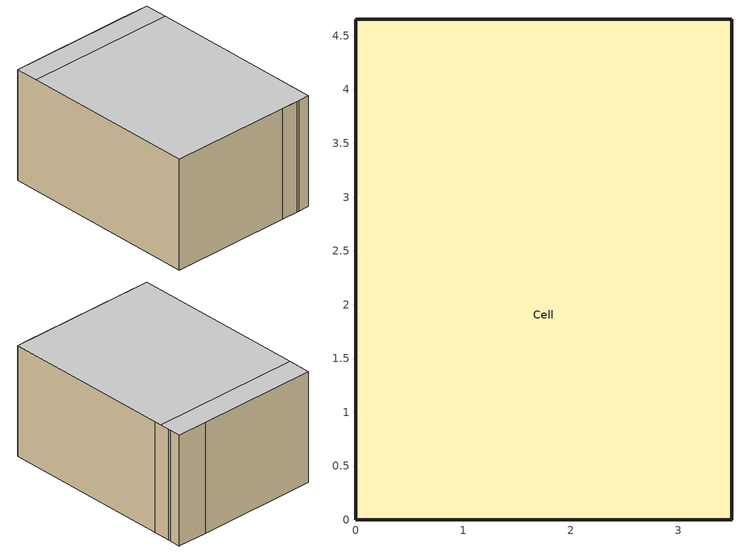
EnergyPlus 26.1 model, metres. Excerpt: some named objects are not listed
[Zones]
Cell
 floor othersidecoefficients (Path f1): 0,3.81 3.5,3.81 3.5,0 0,0 z0
 floor othersidecoefficients (Path f2): 0,4.24 3.5,4.24 3.5,3.81 0,3.81 z0
 floor othersidecoefficients (Path f3): 0,4.66 3.5,4.66 3.5,4.24 0,4.24 z0
 wall othersidecoefficients (Path n): 2.79,4.66 0,4.66 z0:2.56
 wall othersidecoefficients (Path d): 3.5,4.66 2.79,4.66 z0:2.56
 wall othersidecoefficients (Path e): 3.5,0 3.5,3.95 z0:2.56
 wall othersidecoefficients (Path ewin1): 3.5,3.95 3.5,4.34 z0:2.56
 wall othersidecoefficients (Path ewin2): 3.5,4.34 3.5,4.39 z0:2.56
 wall othersidecoefficients (Path ewin3): 3.5,4.39 3.5,4.66 z0:2.56
 wall othersidecoefficients (Path s): 0,0 2.8,0 z0:2.56
 wall othersidecoefficients (Path swin1): 2.8,0 3.18,0 z0:2.56
 wall othersidecoefficients (Path swin2): 3.18,0 3.24,0 z0:2.56
 wall othersidecoefficients (Path swin3): 3.24,0 3.5,0 z0:2.56
 wall othersidecoefficients (Path w): 0,4.66 0,0 z0:2.56
 ceiling othersidecoefficients (Path c1): 0,0 3.5,0 3.5,4.12 0,4.12 z2.56
 ceiling othersidecoefficients (Path c2): 0,4.12 3.5,4.12 3.5,4.66 0,4.66 z2.56
[Building]
ET100A3: North Axis=30; Terrain=Country; Loads Convergence Tolerance Value=0.04; Temperature Convergence Tolerance Value=0.4; Solar Distribution=FullInteriorAndExterior; Maximum Number of Warmup Days=25; Minimum Number of Warmup Days=6
[Site:Location]
ETNA Moret-sur-Loing EDF France: Latitude=48.3667; Longitude=2.8167; Time Zone=1; Elevation=104
[Material]
Name | Roughness | Thickness | Conductivity | Density | Specific Heat | Thermal Absorptance | Solar Absorptance | Visible Absorptance
c1 L1 Wallpaper; c2 L1 Wallpaper; n L1 Wallpaper; e L1 Wallpaper; s L1 Wallpaper; w L1 Wallpaper | Smooth | 0.001 | 0.14 | 700 | 1340 | 0.87 | 0.343 | 0.343
c1 L2 Plasterboard; c2 L2 Plasterboard; n L2 Plasterboard; n L4 Plasterboard | MediumRough | 0.013 | 0.35 | 850 | 800 | 0.9 | 0.6 | 0.6
c1 L3 Glass wool 1 | MediumRough | 0.2 | 0.0364 | 11 | 800 | 0.9 | 0.6 | 0.6
c1 L4 Air gap | MediumRough | 0.1 | 0.618 | 1.2 | 1000 | 0.9 | 0.6 | 0.6
c1 L5 Particle board; c2 L5 Particle board | MediumRough | 0.021 | 0.17 | 700 | 1200 | 0.9 | 0.3 | 0.3
c2 L3 Glass wool 2 | MediumRough | 0.15 | 0.0364 | 11 | 800 | 0.9 | 0.6 | 0.6
c2 L4 Planks | MediumRough | 0.15 | 0.15 | 500 | 1200 | 0.9 | 0.6 | 0.6
f1 L1 Ceramic Tile; f3 L1 Ceramic Tile | Smooth | 0.006 | 1.75 | 2177 | 920 | 0.846 | 0.249 | 0.249
f1 L2 Glue Cement; f3 L2 Glue Cement | MediumRough | 0.003 | 1.5 | 1900 | 840 | 0.9 | 0.6 | 0.6
f1 L3 Concrete; f2 L2 Concrete; f3 L3 Concrete | MediumRough | 0.008 | 1.75 | 2177 | 920 | 0.9 | 0.6 | 0.6
f1 L4 Concrete + Tubes + Polysty Ribs; f2 L3 Concrete + Tubes + Polysty Ribs; f3 L4 Concrete + Tubes + Polysty Ribs | MediumRough | 0.016 | 1.47 | 1813 | 954 | 0.9 | 0.6 | 0.6
f1 L5 Polystyrene 1; f2 L4 Polystyrene 1; f3 L5 Polystyrene 1 | MediumRough | 0.035 | 0.0719 | 16 | 1200 | 0.9 | 0.6 | 0.6
f1 L6 Plastic Lining; f2 L5 Plastic Lining; f3 L6 Plastic Lining | MediumRough | 0.002 | 0.124 | 265 | 1170 | 0.9 | 0.6 | 0.6
f1 L7 Concrete Slab; f2 L6 Concrete Slab; f3 L7 Concrete Slab | MediumRough | 0.065 | 1.75 | 2200 | 950 | 0.9 | 0.6 | 0.6
f1 L8 Insulated Block 1+2 (merged) | MediumRough | 0.12 | 0.0719 | 18 | 1200 | 0.9 | 0.6 | 0.6
f1 L9 Polystyrene 2; f2 L9 Polystyrene 2; f3 L9 Polystyrene 2 | MediumRough | 0.03 | 0.0719 | 18 | 1200 | 0.9 | 0.6 | 0.6
f1 L10 Plasterboard; f2 L10 Plasterboard; f3 L10 Plasterboard | MediumRough | 0.013 | 0.35 | 850 | 800 | 0.9 | 0.3 | 0.3
f2 L1 Ceramic Tile + Glue Cement (merged) | Smooth | 0.009 | 1.658 | 2085 | 893 | 0.846 | 0.249 | 0.249
f2 L7 Insulated Block 1 | MediumRough | 0.07 | 0.0719 | 18 | 1200 | 0.9 | 0.6 | 0.6
f2 L8 Concrete Beam 2 | MediumRough | 0.05 | 1.75 | 2200 | 950 | 0.9 | 0.6 | 0.6
f3 L8 Concrete Beam 1+2 (merged) | MediumRough | 0.12 | 1.75 | 2200 | 950 | 0.9 | 0.6 | 0.6
n L3 Air / Honeycomb Cardboard | MediumRough | 0.046 | 0.307 | 26.1 | 1340 | 0.9 | 0.6 | 0.6
n L5 Wallpaper | MediumRough | 0.001 | 0.14 | 700 | 1340 | 0.9 | 0.6 | 0.6
n L6 Styrodur | MediumRough | 0.06 | 0.0563 | 18 | 1200 | 0.9 | 0.3 | 0.3
d L1 Blended Wood/Air/Cardboard + Plywood + Plexiglass | Smooth | 0.036 | 0.1643 | 307 | 1317 | 0.872 | 0.439 | 0.439
d L2 Blended Air Gap | MediumRough | 0.038 | 0.254 | 1.2 | 1000 | 0.9 | 0.6 | 0.6
d L3 Styrodur | MediumRough | 0.06 | 0.0563 | 18 | 1200 | 0.872 | 0.439 | 0.439
e L2 Plasterboard; s L2 Plasterboard; w L2 Plasterboard; w L8 Plasterboard | MediumRough | 0.01 | 0.35 | 850 | 800 | 0.9 | 0.6 | 0.6
e L3 Polystyrene | MediumRough | 0.08 | 0.0407 | 15 | 1200 | 0.9 | 0.6 | 0.6
e L4 Air gap; s L4 Air gap; w L4 Air gap; w L6 Air gap | MediumRough | 0.01 | 0.07 | 1.2 | 1000 | 0.9 | 0.6 | 0.6
e L5 Hollow block; s L5 Hollow block; w L5 Hollow block | MediumRough | 0.2 | 1.052 | 1200 | 950 | 0.9 | 0.6 | 0.6
e L6 Facing; s L6 Facing | MediumRough | 0.02 | 1.15 | 1950 | 850 | 0.919 | 0.419 | 0.419
ewin1 L1 Blended Glass/Air Gap/Glass; swin1 L1 Blended Glass/Air Gap/Glass | Smooth | 0.02 | 0.124 | 1081 | 900 | 0.9 | 0.129 | 0.129
ewin2 L1 PVC; swin2 L1 PVC | Smooth | 0.062 | 0.16 | 1380 | 1000 | 0.87 | 0.343 | 0.343
ewin3 L1 Blended PVC + facing + plasterboard; swin3 L1 Blended PVC + facing + plasterboard | Smooth | 0.062 | 0.267 | 1442 | 975 | 0.87 | 0.343 | 0.343
s L3 Polystyrene | MediumRough | 0.08 | 0.0383 | 15 | 1200 | 0.9 | 0.6 | 0.6
w L3 Polystyrene; w L7 Polystyrene | MediumRough | 0.08 | 0.0597 | 15 | 1200 | 0.9 | 0.6 | 0.6
w L9 Wallpaper | MediumRough | 0.001 | 0.14 | 700 | 1340 | 0.87 | 0.343 | 0.343
[Construction]
Path c1: c1 L5 Particle board, c1 L4 Air gap, c1 L3 Glass wool 1, c1 L2 Plasterboard, c1 L1 Wallpaper
Path c2: c2 L5 Particle board, c2 L4 Planks, c2 L3 Glass wool 2, c2 L2 Plasterboard, c2 L1 Wallpaper
Path f1: f1 L10 Plasterboard, f1 L9 Polystyrene 2, f1 L8 Insulated Block 1+2 (merged), f1 L7 Concrete Slab, f1 L6 Plastic Lining, f1 L5 Polystyrene 1, f1 L4 Concrete + Tubes + Polysty Ribs, f1 L3 Concrete, f1 L2 Glue Cement, f1 L1 Ceramic Tile
Path f2: f2 L10 Plasterboard, f2 L9 Polystyrene 2, f2 L8 Concrete Beam 2, f2 L7 Insulated Block 1, f2 L6 Concrete Slab, f2 L5 Plastic Lining, f2 L4 Polystyrene 1, f2 L3 Concrete + Tubes + Polysty Ribs, f2 L2 Concrete, f2 L1 Ceramic Tile + Glue Cement (merged)
Path f3: f3 L10 Plasterboard, f3 L9 Polystyrene 2, f3 L8 Concrete Beam 1+2 (merged), f3 L7 Concrete Slab, f3 L6 Plastic Lining, f3 L5 Polystyrene 1, f3 L4 Concrete + Tubes + Polysty Ribs, f3 L3 Concrete, f3 L2 Glue Cement, f3 L1 Ceramic Tile
Path n: n L6 Styrodur, n L5 Wallpaper, n L4 Plasterboard, n L3 Air / Honeycomb Cardboard, n L2 Plasterboard, n L1 Wallpaper
Path d: d L3 Styrodur, d L2 Blended Air Gap, d L1 Blended Wood/Air/Cardboard + Plywood + Plexiglass
Path e: e L6 Facing, e L5 Hollow block, e L4 Air gap, e L3 Polystyrene, e L2 Plasterboard, e L1 Wallpaper
Path ewin1: ewin1 L1 Blended Glass/Air Gap/Glass
Path ewin2: ewin2 L1 PVC
Path ewin3: ewin3 L1 Blended PVC + facing + plasterboard
Path s: s L6 Facing, s L5 Hollow block, s L4 Air gap, s L3 Polystyrene, s L2 Plasterboard, s L1 Wallpaper
Path swin1: swin1 L1 Blended Glass/Air Gap/Glass
Path swin2: swin2 L1 PVC
Path swin3: swin3 L1 Blended PVC + facing + plasterboard
Path w: w L9 Wallpaper, w L8 Plasterboard, w L7 Polystyrene, w L6 Air gap, w L5 Hollow block, w L4 Air gap, w L3 Polystyrene, w L2 Plasterboard, w L1 Wallpaper
[SurfaceProperty:OtherSideCoefficients] Field 2=18; Field 3=0; Field 4=1; Field 5=0; Field 6=0; Field 7=0; Field 8=0
Name | Field 1 | Field 9
 | Guard Tattic | Meas Tattic
 | Guard Tcellar | Meas Tcellar
 | Guard Tnorth | Meas Tnorth
 | Guard Teast | Meas Teast
 | Guard Tsouth | Meas Tsouth
 | Guard Twest | Meas Twest
[Zone]
Cell: Type=1; Multiplier=1; Ceiling Height=2.565; Volume=41.7903; Floor Area=16.2925
[ElectricEquipment]
Fan heat (measured Qfan): Zone or ZoneList or Space or SpaceList=Cell; Schedule=Meas Qfan; Design Level Calculation Method=EquipmentLevel; Design Level=1; Fraction Latent=0; Fraction Radiant=0; Fraction Lost=0
[HVACTemplate:Thermostat]
Cell Tstat: Heating Setpoint Schedule=Meas Tcell; Cooling Setpoint Schedule=Cooling Off 100C
[HVACTemplate:Zone:IdealLoadsAirSystem]
Cell: Template Thermostat=Cell Tstat; Maximum Heating Supply Air Temperature=50; Minimum Cooling Supply Air Temperature=13; Maximum Heating Supply Air Humidity Ratio=0.0156; Minimum Cooling Supply Air Humidity Ratio=0.0077; Heating Limit=NoLimit; Cooling Limit=NoLimit; Dehumidification Control Type=None; Humidification Control Type=None; Outdoor Air Method=None
[EnergyManagementSystem:Sensor]
Field 1=HWD_safr_m3h; Field 2=Meas HWDsafr; Field 3=Schedule Value
[EnergyManagementSystem:Actuator]
Field 1=HWD_mdot; Field 2=Cell Ideal Loads Air System; Field 3=Ideal Loads Air System; Field 4=Air Mass Flow Rate
[EnergyManagementSystem:ProgramCallingManager]
HWD airflow; InsideHVACSystemIterationLoop; HWD_airflow
[EnergyManagementSystem:Program]
HWD_airflow; SET HWD_mdot = HWD_safr_m3h * 1.1455 / 3600
[Schedule:Compact]
Meas Tattic: Through: 9/7, For: AllDays, Until: 24:00, 9.97, Through: 9/8, For: AllDays, Until: 16:00, 9.97, Until: 17:00, 10.14, Until: 18:00, 10.05, Until: 19:00, 9.98, Until: 20:00, 9.93, Until: 21:00, 9.87, Until: 22:00, 9.8, Until: 23:00, 9.73, Until: 24:00, 9.71, Through: 9/9, For: AllDays, Until: 03:00, 9.71, Until: 11:00, 9.72, Until: 12:00, 9.71, Until: 13:00, 9.77, Until: 14:00, 10.04, Until: 16:00, 10.22, Until: 17:00, 10.13, Until: 18:00, 10.11, Until: 19:00, 9.99, Until: 20:00, 9.82, Until: 21:00, 9.93, Until: 22:00, 10.04, Until: 23:00, 9.85, Until: 24:00, 9.77, Through: 9/10, For: AllDays, Until: 01:00, 9.71, Until: 03:00, 9.7, Until: 04:00, 9.71, Until: 05:00, 9.7, Until: 08:00, 9.71, Until: 10:00, 9.72, Until: 11:00, 9.71, Until: 12:00, 10, Until: 13:00, 10.12, Until: 14:00, 10.13, Until: 15:00, 10.29, Until: 16:00, 10.15, Until: 17:00, 10.18, Until: 18:00, 10.21, Until: 19:00, 10.15, Until: 20:00, 9.97, Until: 21:00, 9.88, Until: 22:00, 9.99, Until: 23:00, 9.95, Until: 24:00, 9.88, Through: 9/11, For: AllDays, Until: 01:00, 9.83, Until: 02:00, 9.78, Until: 03:00, 9.74, Until: 04:00, 9.7, Until: 11:00, 9.71, Until: 12:00, 9.88, Until: 13:00, 10.14, Until: 15:00, 10.28, Until: 16:00, 10.14, Until: 17:00, 10.21, Until: 18:00, 10.24, Until: 19:00, 10.18, Until: 20:00, 9.95, Until: 21:00, 10.04, Until: 22:00, 10.14, Until: 23:00, 10.04, Until: 24:00, 9.89, Through: 9/12, For: AllDays, Until: 01:00, 9.73, Until: 02:00, 9.69, Until: 06:00, 9.7, Until: 07:00, 9.71, Until: 08:00, 9.7, Until: 10:00, 9.71, Until: 11:00, 9.72, Until: 12:00, 9.83, Until: 13:00, 9.95, Until: 14:00, 10.03, Until: 15:00, 10.21, Until: 16:00, 10.29, Until: 17:00, 10.23, Until: 18:00, 10.11, Until: 19:00, 9.92, Until: 20:00, 9.78, Until: 21:00, 9.83, Until: 22:00, 9.81, Until: 23:00, 9.79, Until: 24:00, 9.73, Through: 9/13, For: AllDays, Until: 01:00, 9.7, Until: 02:00, 9.69, Until: 05:00, 9.7, Until: 06:00, 9.71, Until: 07:00, 9.7, Until: 14:00, 9.71, Until: 15:00, 9.73, Until: 16:00, 10.57, Until: 17:00, 10.81, Until: 18:00, 10.91, Until: 19:00, 10.84, Until: 20:00, 10.73, Until: 21:00, 10.71, Until: 22:00, 10.66, Until: 23:00, 10.62, Until: 24:00, 10.59, Through: 9/14, For: AllDays, Until: 01:00, 10.56, Until: 02:00, 10.53, Until: 04:00, 10.52, Until: 05:00, 10.51, Until: 06:00, 10.49, Until: 07:00, 10.48, Until: 08:00, 10.46, Until: 09:00, 10.45, Until: 10:00, 10.71, Until: 11:00, 10.83, Until: 12:00, 10.92, Until: 13:00, 10.94, Until: 14:00, 11.01, Until: 15:00, 10.73, Until: 16:00, 10.64, Until: 18:00, 10.6, Until: 20:00, 10.61, Until: 21:00, 10.57, Until: 22:00, 10.5, Until: 23:00, 10.46, Until: 24:00, 10.51, Through: 9/15, For: AllDays, Until: 01:00, 10.73, Until: 03:00, 10.8, Until: 04:00, 10.78, Until: 05:00, 10.76, Until: 06:00, 10.72, Until: 07:00, 10.7, Until: 08:00, 10.65, Until: 09:00, 10.61, Until: 10:00, 10.64, Until: 11:00, 10.6, Until: 12:00, 10.67, Until: 13:00, 10.79, Until: 14:00, 10.9, Until: 15:00, 10.88, Until: 16:00, 11.01, Until: 17:00, 11.11, Until: 18:00, 11.12, Until: 19:00, 11.05, Until: 20:00, 10.95, Until: 21:00, 10.85, Until: 22:00, 10.81, Until: 23:00, 10.79, Until: 24:00, 10.71, Through: 9/16, For: AllDays, Until: 01:00, 10.63, Until: 02:00, 10.58, Until: 03:00, 10.51, Until: 04:00, 10.44, Until: 05:00, 10.72, Until: 06:00, 10.84, Until: 07:00, 10.83, Until: 08:00, 10.85, Until: 09:00, 10.87, Until: 10:00, 10.88, Until: 11:00, 10.9, Until: 12:00, 10.87, Until: 13:00, 10.88, Until: 14:00, 10.89, Until: 15:00, 10.94, Until: 16:00, 10.95, Until: 17:00, 10.99, Until: 18:00, 11, Until: 19:00, 10.99, Until: 20:00, 10.91, Until: 21:00, 10.57, Until: 22:00, 10.48, Until: 23:00, 10.79, Until: 24:00, 10.88, Through: 9/17, For: AllDays, Until: 01:00, 10.9, Until: 02:00, 10.85, Until: 03:00, 10.82, Until: 04:00, 10.8, Until: 05:00, 10.77, Until: 06:00, 10.75, Until: 07:00, 10.71, Until: 08:00, 10.69, Until: 09:00, 10.67, Until: 10:00, 10.66, Until: 11:00, 10.65, Until: 12:00, 10.67, Until: 13:00, 10.68, Until: 14:00, 10.72, Until: 15:00, 10.81, Until: 16:00, 10.88, Until: 17:00, 10.8, Until: 18:00, 10.65, Until: 19:00, 10.6, Until: 20:00, 10.56, Until: 21:00, 10.54, Until: 22:00, 10.51, Until: 23:00, 10.46, Until: 24:00, 10.42, Through: 9/18, For: AllDays, Until: 04:00, 10.4, Until: 12:00, 10.41, Until: 13:00, 10.4, Until: 24:00, 10.44, Through: 12/31, For: AllDays, Until: 24:00, 10.44
Meas Tcellar: Through: 9/7, For: AllDays, Until: 24:00, 10.51, Through: 9/8, For: AllDays, Until: 16:00, 10.51, Until: 17:00, 10.5, Until: 18:00, 10.46, Until: 19:00, 10.45, Until: 20:00, 10.47, Until: 21:00, 10.49, Until: 22:00, 10.52, Until: 23:00, 10.54, Until: 24:00, 10.55, Through: 9/9, For: AllDays, Until: 01:00, 10.54, Until: 04:00, 10.53, Until: 05:00, 10.55, Until: 06:00, 10.56, Until: 07:00, 10.57, Until: 08:00, 10.56, Until: 09:00, 10.54, Until: 10:00, 10.49, Until: 11:00, 10.46, Until: 12:00, 10.54, Until: 13:00, 10.58, Until: 14:00, 10.6, Until: 15:00, 10.63, Until: 16:00, 10.7, Until: 18:00, 10.73, Until: 19:00, 10.65, Until: 20:00, 10.54, Until: 21:00, 10.49, Until: 22:00, 10.46, Until: 23:00, 10.48, Until: 24:00, 10.5, Through: 9/10, For: AllDays, Until: 01:00, 10.51, Until: 02:00, 10.53, Until: 03:00, 10.54, Until: 04:00, 10.56, Until: 06:00, 10.58, Until: 07:00, 10.59, Until: 08:00, 10.58, Until: 09:00, 10.52, Until: 10:00, 10.43, Until: 11:00, 10.5, Until: 12:00, 10.53, Until: 13:00, 10.61, Until: 14:00, 10.72, Until: 15:00, 10.82, Until: 16:00, 10.92, Until: 17:00, 11, Until: 18:00, 11.02, Until: 19:00, 10.98, Until: 20:00, 10.88, Until: 21:00, 10.75, Until: 22:00, 10.6, Until: 23:00, 10.53, Until: 24:00, 10.48, Through: 9/11, For: AllDays, Until: 07:00, 10.48, Until: 08:00, 10.46, Until: 09:00, 10.4, Until: 10:00, 10.39, Until: 11:00, 10.48, Until: 12:00, 10.56, Until: 13:00, 10.69, Until: 14:00, 10.86, Until: 15:00, 11.02, Until: 16:00, 11.17, Until: 17:00, 11.29, Until: 19:00, 11.34, Until: 20:00, 11.23, Until: 21:00, 11.07, Until: 22:00, 10.92, Until: 23:00, 10.8, Until: 24:00, 10.68, Through: 9/12, For: AllDays, Until: 01:00, 10.56, Until: 02:00, 10.51, Until: 03:00, 10.5, Until: 04:00, 10.46, Until: 05:00, 10.42, Until: 06:00, 10.4, Until: 07:00, 10.41, Until: 08:00, 10.4, Until: 09:00, 10.36, Until: 10:00, 10.44, Until: 11:00, 10.51, Until: 12:00, 10.57, Until: 13:00, 10.6, Until: 14:00, 10.64, Until: 15:00, 10.73, Until: 16:00, 10.8, Until: 17:00, 10.82, Until: 18:00, 10.75, Until: 19:00, 10.66, Until: 20:00, 10.54, Until: 21:00, 10.43, Until: 22:00, 10.41, Until: 23:00, 10.44, Until: 24:00, 10.46, Through: 9/13, For: AllDays, Until: 01:00, 10.48, Until: 02:00, 10.49, Until: 03:00, 10.51, Until: 04:00, 10.52, Until: 05:00, 10.53, Until: 08:00, 10.54, Until: 09:00, 10.51, Until: 10:00, 10.47, Until: 11:00, 10.41, Until: 12:00, 10.36, Until: 13:00, 10.33, Until: 14:00, 10.34, Until: 15:00, 10.37, Until: 16:00, 10.39, Until: 17:00, 10.38, Until: 18:00, 10.33, Until: 19:00, 10.34, Until: 20:00, 10.37, Until: 24:00, 10.38, Through: 9/14, For: AllDays, Until: 01:00, 10.38, Until: 03:00, 10.39, Until: 04:00, 10.41, Until: 05:00, 10.42, Until: 06:00, 10.43, Until: 08:00, 10.44, Until: 09:00, 10.42, Until: 10:00, 10.4, Until: 11:00, 10.34, Until: 12:00, 10.29, Until: 13:00, 10.27, Until: 14:00, 10.26, Until: 15:00, 10.29, Until: 16:00, 10.28, Until: 17:00, 10.26, Until: 18:00, 10.24, Until: 19:00, 10.25, Until: 20:00, 10.29, Until: 21:00, 10.32, Until: 22:00, 10.35, Until: 23:00, 10.4, Until: 24:00, 10.43, Through: 9/15, For: AllDays, Until: 01:00, 10.46, Until: 02:00, 10.49, Until: 03:00, 10.52, Until: 04:00, 10.53, Until: 05:00, 10.55, Until: 07:00, 10.56, Until: 09:00, 10.55, Until: 10:00, 10.57, Until: 11:00, 10.43, Until: 12:00, 10.34, Until: 13:00, 10.31, Until: 14:00, 10.29, Until: 15:00, 10.34, Until: 16:00, 10.44, Until: 17:00, 10.5, Until: 18:00, 10.51, Until: 19:00, 10.45, Until: 20:00, 10.36, Until: 21:00, 10.29, Until: 22:00, 10.31, Until: 23:00, 10.39, Until: 24:00, 10.41, Through: 9/16, For: AllDays, Until: 01:00, 10.45, Until: 02:00, 10.5, Until: 03:00, 10.53, Until: 04:00, 10.56, Until: 05:00, 10.61, Until: 06:00, 10.64, Until: 07:00, 10.61, Until: 08:00, 10.62, Until: 09:00, 10.61, Until: 10:00, 10.57, Until: 11:00, 10.53, Until: 12:00, 10.51, Until: 13:00, 10.49, Until: 14:00, 10.47, Until: 15:00, 10.46, Until: 16:00, 10.43, Until: 19:00, 10.44, Until: 20:00, 10.48, Until: 21:00, 10.52, Until: 22:00, 10.53, Until: 23:00, 10.54, Until: 24:00, 10.58, Through: 9/17, For: AllDays, Until: 01:00, 10.61, Until: 03:00, 10.58, Until: 04:00, 10.62, Until: 05:00, 10.63, Until: 06:00, 10.64, Until: 08:00, 10.66, Until: 09:00, 10.67, Until: 10:00, 10.66, Until: 11:00, 10.62, Until: 12:00, 10.58, Until: 13:00, 10.52, Until: 14:00, 10.45, Until: 15:00, 10.42, Until: 16:00, 10.39, Until: 17:00, 10.38, Until: 18:00, 10.37, Until: 19:00, 10.38, Until: 20:00, 10.39, Until: 21:00, 10.42, Until: 22:00, 10.46, Until: 23:00, 10.5, Until: 24:00, 10.53, Through: 9/18, For: AllDays, Until: 02:00, 10.54, Until: 04:00, 10.56, Until: 06:00, 10.57, Until: 07:00, 10.58, Until: 09:00, 10.59, Until: 10:00, 10.54, Until: 11:00, 10.44, Until: 12:00, 10.36, Until: 13:00, 10.3, Until: 24:00, 10.25, Through: 12/31, For: AllDays, Until: 24:00, 10.25
Meas Tnorth: Through: 9/7, For: AllDays, Until: 24:00, 9.76, Through: 9/8, For: AllDays, Until: 16:00, 9.76, Until: 17:00, 9.88, Until: 18:00, 9.99, Until: 19:00, 9.98, Until: 20:00, 10.05, Until: 21:00, 10.07, Until: 22:00, 10.09, Until: 24:00, 10.02, Through: 9/9, For: AllDays, Until: 03:00, 10, Until: 06:00, 10.01, Until: 07:00, 9.99, Until: 08:00, 9.97, Until: 09:00, 9.93, Until: 10:00, 9.86, Until: 11:00, 9.79, Until: 12:00, 9.83, Until: 13:00, 9.96, Until: 15:00, 10.04, Until: 16:00, 10.07, Until: 17:00, 10.06, Until: 18:00, 10.05, Until: 19:00, 9.94, Until: 21:00, 9.86, Until: 22:00, 9.89, Until: 23:00, 9.92, Until: 24:00, 9.97, Through: 9/10, For: AllDays, Until: 01:00, 10, Until: 02:00, 10.03, Until: 03:00, 10.06, Until: 04:00, 10.08, Until: 06:00, 10.1, Until: 07:00, 10.12, Until: 08:00, 10.1, Until: 09:00, 10, Until: 10:00, 9.85, Until: 11:00, 9.81, Until: 12:00, 9.84, Until: 13:00, 9.91, Until: 14:00, 10.04, Until: 15:00, 10.15, Until: 16:00, 10.16, Until: 17:00, 10.18, Until: 18:00, 10.09, Until: 19:00, 9.98, Until: 20:00, 9.83, Until: 21:00, 9.77, Until: 22:00, 9.74, Until: 24:00, 9.77, Through: 9/11, For: AllDays, Until: 01:00, 9.82, Until: 02:00, 9.87, Until: 03:00, 9.91, Until: 04:00, 9.94, Until: 05:00, 9.98, Until: 06:00, 10.02, Until: 08:00, 10.04, Until: 09:00, 10.03, Until: 10:00, 9.93, Until: 11:00, 9.95, Until: 12:00, 10.02, Until: 13:00, 10.15, Until: 14:00, 10.01, Until: 15:00, 10.07, Until: 16:00, 10.17, Until: 17:00, 10.19, Until: 18:00, 10.15, Until: 19:00, 10.08, Until: 20:00, 9.9, Until: 21:00, 9.77, Until: 22:00, 9.74, Until: 23:00, 9.73, Until: 24:00, 9.74, Through: 9/12, For: AllDays, Until: 01:00, 9.73, Until: 03:00, 9.74, Until: 05:00, 9.75, Until: 07:00, 9.77, Until: 08:00, 9.79, Until: 09:00, 9.76, Until: 10:00, 9.78, Until: 11:00, 9.85, Until: 12:00, 9.92, Until: 13:00, 9.95, Until: 14:00, 10.02, Until: 15:00, 10.1, Until: 16:00, 10.13, Until: 17:00, 10.08, Until: 18:00, 9.94, Until: 19:00, 9.79, Until: 21:00, 9.74, Until: 22:00, 9.79, Until: 23:00, 9.89, Until: 24:00, 9.97, Through: 9/13, For: AllDays, Until: 01:00, 10.04, Until: 02:00, 10.09, Until: 03:00, 10.11, Until: 04:00, 10.09, Until: 07:00, 10.1, Until: 08:00, 10.09, Until: 09:00, 10.07, Until: 10:00, 10.03, Until: 11:00, 9.96, Until: 12:00, 9.87, Until: 13:00, 9.81, Until: 14:00, 9.84, Until: 15:00, 9.89, Until: 16:00, 9.9, Until: 17:00, 9.93, Until: 18:00, 9.99, Until: 19:00, 10.12, Until: 20:00, 10.16, Until: 21:00, 10.13, Until: 22:00, 10.11, Until: 24:00, 10.12, Through: 9/14, For: AllDays, Until: 01:00, 10.13, Until: 02:00, 10.14, Until: 04:00, 10.17, Until: 05:00, 10.02, Until: 06:00, 9.97, Until: 07:00, 9.98, Until: 08:00, 9.96, Until: 09:00, 9.92, Until: 10:00, 10.04, Until: 11:00, 10.37, Until: 12:00, 10.31, Until: 13:00, 10.33, Until: 14:00, 10.32, Until: 16:00, 10.34, Until: 17:00, 10.32, Until: 18:00, 10.29, Until: 19:00, 10.36, Until: 20:00, 10.42, Until: 21:00, 10.44, Until: 22:00, 10.47, Until: 23:00, 10.45, Until: 24:00, 10.48, Through: 9/15, For: AllDays, Until: 01:00, 10.5, Until: 02:00, 10.41, Until: 03:00, 10.39, Until: 04:00, 10.36, Until: 05:00, 10.4, Until: 06:00, 10.43, Until: 07:00, 10.46, Until: 08:00, 10.44, Until: 09:00, 10.32, Until: 10:00, 10.18, Until: 11:00, 10.02, Until: 12:00, 10, Until: 13:00, 10.18, Until: 15:00, 10.4, Until: 16:00, 10.39, Until: 17:00, 10.42, Until: 18:00, 10.4, Until: 19:00, 10.43, Until: 21:00, 10.41, Until: 22:00, 10.37, Until: 23:00, 10.41, Until: 24:00, 10.4, Through: 9/16, For: AllDays, Until: 01:00, 10.43, Until: 02:00, 10.46, Until: 03:00, 10.37, Until: 04:00, 10.3, Until: 05:00, 10.31, Until: 06:00, 10.32, Until: 07:00, 10.31, Until: 08:00, 10.35, Until: 09:00, 10.4, Until: 10:00, 10.39, Until: 11:00, 10.36, Until: 12:00, 10.37, Until: 13:00, 10.42, Until: 14:00, 10.39, Until: 15:00, 10.38, Until: 16:00, 10.36, Until: 17:00, 10.38, Until: 19:00, 10.4, Until: 20:00, 10.45, Until: 21:00, 10.42, Until: 22:00, 10.38, Until: 23:00, 10.34, Until: 24:00, 10.37, Through: 9/17, For: AllDays, Until: 01:00, 10.41, Until: 02:00, 10.37, Until: 03:00, 10.33, Until: 04:00, 10.35, Until: 08:00, 10.37, Until: 10:00, 10.38, Until: 11:00, 10.35, Until: 12:00, 10.32, Until: 13:00, 10.26, Until: 14:00, 10.19, Until: 15:00, 10.14, Until: 16:00, 10.16, Until: 17:00, 10.17, Until: 18:00, 10.2, Until: 19:00, 10.23, Until: 20:00, 10.25, Until: 21:00, 10.27, Until: 22:00, 10.33, Until: 23:00, 10.35, Until: 24:00, 10.41, Through: 9/18, For: AllDays, Until: 01:00, 10.45, Until: 02:00, 10.44, Until: 03:00, 10.45, Until: 05:00, 10.46, Until: 06:00, 10.48, Until: 08:00, 10.51, Until: 09:00, 10.49, Until: 10:00, 10.44, Until: 11:00, 10.36, Until: 12:00, 10.18, Until: 13:00, 10.12, Until: 24:00, 10.16, Through: 12/31, For: AllDays, Until: 24:00, 10.16
Meas Teast: Through: 9/7, For: AllDays, Until: 24:00, 10.51, Through: 9/8, For: AllDays, Until: 16:00, 10.51, Until: 17:00, 10.56, Until: 18:00, 10.44, Until: 19:00, 10.23, Until: 20:00, 10.17, Until: 21:00, 10.12, Until: 23:00, 10.09, Until: 24:00, 10.08, Through: 9/9, For: AllDays, Until: 01:00, 10.13, Until: 02:00, 10.19, Until: 03:00, 10.23, Until: 04:00, 10.24, Until: 05:00, 10.23, Until: 06:00, 10.17, Until: 08:00, 10.15, Until: 09:00, 10.23, Until: 10:00, 10.32, Until: 11:00, 10.52, Until: 12:00, 10.83, Until: 13:00, 11.1, Until: 14:00, 11.21, Until: 15:00, 11.15, Until: 16:00, 11.08, Until: 17:00, 10.89, Until: 18:00, 10.66, Until: 19:00, 10.4, Until: 20:00, 10.2, Until: 22:00, 10.12, Until: 24:00, 10.11, Through: 9/10, For: AllDays, Until: 02:00, 10.15, Until: 03:00, 10.11, Until: 04:00, 10.09, Until: 05:00, 10.08, Until: 06:00, 10.15, Until: 07:00, 10.18, Until: 08:00, 10.21, Until: 09:00, 10.31, Until: 10:00, 10.54, Until: 11:00, 10.84, Until: 12:00, 11.18, Until: 13:00, 11.45, Until: 14:00, 11.69, Until: 15:00, 11.78, Until: 16:00, 11.75, Until: 17:00, 11.61, Until: 18:00, 11.42, Until: 19:00, 11.2, Until: 20:00, 10.9, Until: 21:00, 10.53, Until: 22:00, 10.27, Until: 23:00, 10.19, Until: 24:00, 10.14, Through: 9/11, For: AllDays, Until: 01:00, 10.14, Until: 03:00, 10.11, Until: 04:00, 10.14, Until: 05:00, 10.2, Until: 06:00, 10.21, Until: 07:00, 10.22, Until: 08:00, 10.24, Until: 09:00, 10.38, Until: 10:00, 10.67, Until: 11:00, 11.04, Until: 12:00, 11.54, Until: 13:00, 11.91, Until: 14:00, 12.18, Until: 15:00, 12.28, Until: 16:00, 12.34, Until: 17:00, 12.33, Until: 18:00, 12.25, Until: 19:00, 12.07, Until: 20:00, 11.75, Until: 21:00, 11.31, Until: 22:00, 10.98, Until: 23:00, 10.7, Until: 24:00, 10.45, Through: 9/12, For: AllDays, Until: 01:00, 10.27, Until: 03:00, 10.22, Until: 04:00, 10.15, Until: 05:00, 10.12, Until: 06:00, 10.11, Until: 07:00, 10.1, Until: 08:00, 10.17, Until: 09:00, 10.35, Until: 10:00, 10.75, Until: 11:00, 11.01, Until: 12:00, 11.1, Until: 13:00, 11.07, Until: 14:00, 11.1, Until: 15:00, 11.36, Until: 16:00, 11.44, Until: 17:00, 11.35, Until: 18:00, 11.1, Until: 19:00, 10.77, Until: 20:00, 10.4, Until: 21:00, 10.22, Until: 22:00, 10.15, Until: 24:00, 10.29, Through: 9/13, For: AllDays, Until: 01:00, 10.22, Until: 02:00, 10.14, Until: 03:00, 10.1, Until: 04:00, 10.13, Until: 06:00, 10.18, Until: 07:00, 10.23, Until: 08:00, 10.28, Until: 09:00, 10.32, Until: 10:00, 10.4, Until: 11:00, 10.59, Until: 12:00, 10.61, Until: 13:00, 10.53, Until: 14:00, 10.69, Until: 15:00, 10.73, Until: 16:00, 10.71, Until: 17:00, 10.57, Until: 18:00, 10.41, Until: 19:00, 10.33, Until: 20:00, 10.23, Until: 21:00, 10.18, Until: 24:00, 10.19, Through: 9/14, For: AllDays, Until: 01:00, 10.18, Until: 02:00, 10.17, Until: 04:00, 10.16, Until: 05:00, 10.17, Until: 06:00, 10.16, Until: 07:00, 10.15, Until: 08:00, 10.16, Until: 09:00, 10.21, Until: 10:00, 10.43, Until: 11:00, 10.68, Until: 12:00, 10.82, Until: 13:00, 10.88, Until: 14:00, 10.87, Until: 15:00, 10.71, Until: 16:00, 10.62, Until: 17:00, 10.47, Until: 18:00, 10.31, Until: 19:00, 10.2, Until: 20:00, 10.13, Until: 21:00, 10.11, Until: 22:00, 10.17, Until: 23:00, 10.24, Until: 24:00, 10.23, Through: 9/15, For: AllDays, Until: 01:00, 10.2, Until: 02:00, 10.18, Until: 03:00, 10.13, Until: 06:00, 10.09, Until: 07:00, 10.1, Until: 08:00, 10.13, Until: 09:00, 10.4, Until: 10:00, 10.8, Until: 11:00, 10.98, Until: 12:00, 11.12, Until: 13:00, 11.22, Until: 14:00, 10.99, Until: 15:00, 11, Until: 16:00, 10.95, Until: 17:00, 10.82, Until: 18:00, 10.65, Until: 19:00, 10.54, Until: 20:00, 10.43, Until: 21:00, 10.45, Until: 22:00, 10.53, Until: 23:00, 10.44, Until: 24:00, 10.35, Through: 9/16, For: AllDays, Until: 01:00, 10.38, Until: 02:00, 10.36, Until: 03:00, 10.35, Until: 04:00, 10.37, Until: 05:00, 10.4, Until: 06:00, 10.42, Until: 07:00, 10.41, Until: 08:00, 10.46, Until: 09:00, 10.51, Until: 10:00, 10.58, Until: 11:00, 10.68, Until: 12:00, 10.67, Until: 13:00, 10.58, Until: 14:00, 10.54, Until: 15:00, 10.53, Until: 16:00, 10.48, Until: 17:00, 10.46, Until: 18:00, 10.44, Until: 19:00, 10.42, Until: 20:00, 10.38, Until: 21:00, 10.35, Until: 22:00, 10.32, Until: 24:00, 10.3, Through: 9/17, For: AllDays, Until: 02:00, 10.3, Until: 03:00, 10.31, Until: 04:00, 10.37, Until: 05:00, 10.42, Until: 06:00, 10.4, Until: 07:00, 10.41, Until: 08:00, 10.43, Until: 09:00, 10.47, Until: 10:00, 10.48, Until: 11:00, 10.53, Until: 12:00, 10.59, Until: 13:00, 10.63, Until: 14:00, 10.66, Until: 15:00, 10.71, Until: 16:00, 10.72, Until: 17:00, 10.66, Until: 18:00, 10.54, Until: 19:00, 10.47, Until: 20:00, 10.43, Until: 21:00, 10.4, Until: 22:00, 10.36, Until: 23:00, 10.35, Until: 24:00, 10.33, Through: 9/18, For: AllDays, Until: 01:00, 10.33, Until: 02:00, 10.31, Until: 03:00, 10.3, Until: 06:00, 10.29, Until: 07:00, 10.31, Until: 08:00, 10.33, Until: 09:00, 10.53, Until: 10:00, 10.88, Until: 11:00, 11.04, Until: 12:00, 11.05, Until: 13:00, 10.92, Until: 24:00, 10.74, Through: 12/31, For: AllDays, Until: 24:00, 10.74
Meas Tsouth: Through: 9/7, For: AllDays, Until: 24:00, 10.62, Through: 9/8, For: AllDays, Until: 16:00, 10.62, Until: 17:00, 10.55, Until: 18:00, 10.48, Until: 19:00, 10.52, Until: 20:00, 10.57, Until: 21:00, 10.62, Until: 22:00, 10.69, Until: 23:00, 10.7, Until: 24:00, 10.68, Through: 9/9, For: AllDays, Until: 03:00, 10.7, Until: 04:00, 10.71, Until: 05:00, 10.69, Until: 06:00, 10.72, Until: 07:00, 10.69, Until: 08:00, 10.7, Until: 09:00, 10.66, Until: 11:00, 10.67, Until: 12:00, 10.65, Until: 13:00, 10.61, Until: 14:00, 10.53, Until: 15:00, 10.47, Until: 16:00, 10.43, Until: 17:00, 10.38, Until: 18:00, 10.4, Until: 19:00, 10.47, Until: 20:00, 10.54, Until: 21:00, 10.61, Until: 23:00, 10.65, Until: 24:00, 10.69, Through: 9/10, For: AllDays, Until: 01:00, 10.67, Until: 02:00, 10.69, Until: 03:00, 10.72, Until: 04:00, 10.71, Until: 05:00, 10.74, Until: 06:00, 10.71, Until: 07:00, 10.7, Until: 08:00, 10.69, Until: 09:00, 10.68, Until: 10:00, 10.7, Until: 11:00, 10.72, Until: 12:00, 10.67, Until: 13:00, 10.62, Until: 14:00, 10.53, Until: 15:00, 10.44, Until: 16:00, 10.38, Until: 18:00, 10.32, Until: 19:00, 10.41, Until: 20:00, 10.48, Until: 21:00, 10.59, Until: 22:00, 10.6, Until: 23:00, 10.61, Until: 24:00, 10.66, Through: 9/11, For: AllDays, Until: 01:00, 10.66, Until: 02:00, 10.68, Until: 03:00, 10.71, Until: 04:00, 10.72, Until: 05:00, 10.71, Until: 06:00, 10.7, Until: 07:00, 10.71, Until: 08:00, 10.68, Until: 09:00, 10.65, Until: 10:00, 10.67, Until: 11:00, 10.7, Until: 12:00, 10.66, Until: 13:00, 10.6, Until: 14:00, 10.52, Until: 16:00, 10.41, Until: 17:00, 10.39, Until: 18:00, 10.42, Until: 19:00, 10.46, Until: 20:00, 10.53, Until: 21:00, 10.59, Until: 22:00, 10.62, Until: 23:00, 10.64, Until: 24:00, 10.63, Through: 9/12, For: AllDays, Until: 01:00, 10.68, Until: 02:00, 10.67, Until: 04:00, 10.69, Until: 07:00, 10.7, Until: 08:00, 10.69, Until: 09:00, 10.68, Until: 10:00, 10.67, Until: 11:00, 10.71, Until: 12:00, 10.66, Until: 13:00, 10.63, Until: 14:00, 10.59, Until: 15:00, 10.55, Until: 16:00, 10.52, Until: 17:00, 10.48, Until: 18:00, 10.51, Until: 19:00, 10.6, Until: 20:00, 10.63, Until: 21:00, 10.66, Until: 22:00, 10.68, Until: 23:00, 10.67, Until: 24:00, 10.69, Through: 9/13, For: AllDays, Until: 01:00, 10.71, Until: 02:00, 10.73, Until: 03:00, 10.75, Until: 04:00, 10.76, Until: 05:00, 10.75, Until: 06:00, 10.73, Until: 07:00, 10.72, Until: 09:00, 10.69, Until: 10:00, 10.71, Until: 12:00, 10.69, Until: 13:00, 10.66, Until: 14:00, 10.62, Until: 15:00, 10.58, Until: 16:00, 9.78, Until: 17:00, 9.58, Until: 18:00, 9.61, Until: 19:00, 9.62, Until: 20:00, 9.64, Until: 21:00, 9.66, Until: 22:00, 9.67, Until: 23:00, 9.68, Until: 24:00, 9.69, Through: 9/14, For: AllDays, Until: 01:00, 9.71, Until: 02:00, 9.68, Until: 03:00, 9.69, Until: 04:00, 9.7, Until: 05:00, 9.72, Until: 06:00, 9.71, Until: 08:00, 9.72, Until: 10:00, 9.71, Until: 11:00, 9.69, Until: 12:00, 10.19, Until: 13:00, 10.12, Until: 14:00, 10.06, Until: 15:00, 10.08, Until: 16:00, 10.07, Until: 17:00, 10.18, Until: 18:00, 10.26, Until: 19:00, 10.22, Until: 20:00, 10.29, Until: 21:00, 10.32, Until: 22:00, 10.4, Until: 23:00, 10.45, Until: 24:00, 10.46, Through: 9/15, For: AllDays, Until: 01:00, 10.48, Until: 02:00, 10.47, Until: 03:00, 10.44, Until: 04:00, 10.46, Until: 05:00, 10.44, Until: 06:00, 10.42, Until: 07:00, 10.45, Until: 08:00, 10.48, Until: 09:00, 10.46, Until: 10:00, 10.47, Until: 11:00, 10.43, Until: 12:00, 10.37, Until: 13:00, 10.3, Until: 14:00, 10.23, Until: 15:00, 10.22, Until: 16:00, 10.18, Until: 17:00, 10.17, Until: 18:00, 10.15, Until: 19:00, 10.19, Until: 20:00, 10.25, Until: 21:00, 10.28, Until: 22:00, 10.31, Until: 23:00, 10.36, Until: 24:00, 10.38, Through: 9/16, For: AllDays, Until: 01:00, 10.43, Until: 02:00, 10.45, Until: 03:00, 10.42, Until: 04:00, 10.44, Until: 05:00, 10.41, Until: 06:00, 10.42, Until: 07:00, 10.44, Until: 09:00, 10.43, Until: 10:00, 10.46, Until: 11:00, 10.41, Until: 12:00, 10.4, Until: 13:00, 10.38, Until: 14:00, 10.36, Until: 15:00, 10.34, Until: 16:00, 10.35, Until: 17:00, 10.34, Until: 18:00, 10.35, Until: 19:00, 10.34, Until: 20:00, 10.36, Until: 21:00, 10.42, Until: 22:00, 10.44, Until: 23:00, 10.45, Until: 24:00, 10.44, Through: 9/17, For: AllDays, Until: 01:00, 10.44, Until: 03:00, 10.43, Until: 04:00, 10.42, Until: 05:00, 10.44, Until: 06:00, 10.45, Until: 07:00, 10.44, Until: 08:00, 10.46, Until: 09:00, 10.47, Until: 10:00, 10.44, Until: 11:00, 10.43, Until: 12:00, 10.44, Until: 13:00, 10.4, Until: 15:00, 10.39, Until: 16:00, 10.36, Until: 17:00, 10.34, Until: 18:00, 10.33, Until: 20:00, 10.37, Until: 21:00, 10.4, Until: 22:00, 10.42, Until: 23:00, 10.47, Until: 24:00, 10.46, Through: 9/18, For: AllDays, Until: 01:00, 10.47, Until: 02:00, 10.46, Until: 03:00, 10.45, Until: 04:00, 10.44, Until: 05:00, 10.43, Until: 06:00, 10.44, Until: 07:00, 10.49, Until: 08:00, 10.46, Until: 09:00, 10.5, Until: 10:00, 10.51, Until: 11:00, 10.5, Until: 12:00, 10.41, Until: 13:00, 10.36, Until: 24:00, 10.32, Through: 12/31, For: AllDays, Until: 24:00, 10.32
Meas Twest: Through: 9/7, For: AllDays, Until: 24:00, 9.96, Through: 9/8, For: AllDays, Until: 16:00, 9.96, Until: 17:00, 10.02, Until: 18:00, 10.09, Until: 19:00, 10.1, Until: 20:00, 10.09, Until: 21:00, 10.05, Until: 22:00, 10.06, Until: 23:00, 10.07, Until: 24:00, 10.06, Through: 9/9, For: AllDays, Until: 01:00, 10.04, Until: 02:00, 10.03, Until: 04:00, 10.02, Until: 05:00, 10.03, Until: 06:00, 10.05, Until: 07:00, 10.06, Until: 08:00, 10.05, Until: 09:00, 10.02, Until: 10:00, 9.98, Until: 11:00, 9.95, Until: 12:00, 9.97, Until: 13:00, 10.01, Until: 14:00, 10.05, Until: 15:00, 10.09, Until: 16:00, 10.16, Until: 17:00, 10.15, Until: 18:00, 10.03, Until: 19:00, 9.97, Until: 20:00, 10.04, Until: 21:00, 10.11, Until: 22:00, 10.13, Until: 23:00, 10.09, Until: 24:00, 10.04, Through: 9/10, For: AllDays, Until: 02:00, 10.03, Until: 03:00, 10.04, Until: 04:00, 10.05, Until: 06:00, 10.06, Until: 07:00, 10.08, Until: 08:00, 10.07, Until: 10:00, 10.01, Until: 11:00, 10.07, Until: 12:00, 10.12, Until: 14:00, 10.16, Until: 15:00, 10.19, Until: 16:00, 10.18, Until: 17:00, 10.2, Until: 18:00, 10.18, Until: 19:00, 10.12, Until: 20:00, 9.99, Until: 21:00, 10.01, Until: 22:00, 9.97, Until: 23:00, 10.11, Until: 24:00, 10.12, Through: 9/11, For: AllDays, Until: 02:00, 10.05, Until: 04:00, 10.06, Until: 05:00, 10.08, Until: 06:00, 10.09, Until: 07:00, 10.1, Until: 08:00, 10.08, Until: 09:00, 10.02, Until: 10:00, 9.99, Until: 11:00, 10.04, Until: 12:00, 10.11, Until: 13:00, 10.15, Until: 14:00, 10.16, Until: 15:00, 10.2, Until: 16:00, 10.21, Until: 18:00, 10.23, Until: 19:00, 10.18, Until: 20:00, 10.02, Until: 21:00, 10.04, Until: 22:00, 10.06, Until: 23:00, 10.02, Until: 24:00, 9.99, Through: 9/12, For: AllDays, Until: 01:00, 10.12, Until: 02:00, 10.08, Until: 03:00, 10.1, Until: 04:00, 10.09, Until: 05:00, 10.08, Until: 06:00, 10.1, Until: 07:00, 10.14, Until: 08:00, 10.02, Until: 09:00, 9.99, Until: 10:00, 10.1, Until: 12:00, 10.14, Until: 13:00, 10.1, Until: 14:00, 10.11, Until: 15:00, 10.17, Until: 17:00, 10.18, Until: 18:00, 10.09, Until: 19:00, 10, Until: 20:00, 9.97, Until: 21:00, 10.11, Until: 22:00, 10.13, Until: 23:00, 10.14, Until: 24:00, 10.06, Through: 9/13, For: AllDays, Until: 01:00, 10.05, Until: 02:00, 10.06, Until: 03:00, 10.08, Until: 04:00, 10.09, Until: 05:00, 10.12, Until: 07:00, 10.13, Until: 08:00, 10.12, Until: 09:00, 10.1, Until: 10:00, 10.06, Until: 11:00, 10.02, Until: 12:00, 10.14, Until: 13:00, 10.18, Until: 14:00, 10.15, Until: 15:00, 10.16, Until: 16:00, 10.5, Until: 18:00, 10.55, Until: 20:00, 10.56, Until: 21:00, 10.52, Until: 22:00, 10.54, Until: 23:00, 10.58, Until: 24:00, 10.55, Through: 9/14, For: AllDays, Until: 01:00, 10.6, Until: 02:00, 10.51, Until: 04:00, 10.48, Until: 06:00, 10.49, Until: 08:00, 10.5, Until: 09:00, 10.48, Until: 10:00, 10.45, Until: 11:00, 10.4, Until: 12:00, 10.44, Until: 13:00, 10.49, Until: 14:00, 10.51, Until: 15:00, 10.56, Until: 16:00, 10.58, Until: 17:00, 10.49, Until: 18:00, 10.46, Until: 19:00, 10.49, Until: 20:00, 10.55, Until: 21:00, 10.6, Until: 22:00, 10.51, Until: 23:00, 10.53, Until: 24:00, 10.56, Through: 9/15, For: AllDays, Until: 01:00, 10.59, Until: 02:00, 10.62, Until: 03:00, 10.51, Until: 04:00, 10.42, Until: 05:00, 10.53, Until: 06:00, 10.55, Until: 08:00, 10.58, Until: 09:00, 10.46, Until: 10:00, 10.38, Until: 11:00, 10.42, Until: 14:00, 10.43, Until: 15:00, 10.48, Until: 16:00, 10.55, Until: 17:00, 10.5, Until: 18:00, 10.45, Until: 19:00, 10.39, Until: 20:00, 10.36, Until: 21:00, 10.43, Until: 22:00, 10.49, Until: 23:00, 10.54, Until: 24:00, 10.56, Through: 9/16, For: AllDays, Until: 01:00, 10.56, Until: 04:00, 10.51, Until: 05:00, 10.55, Until: 06:00, 10.57, Until: 08:00, 10.53, Until: 09:00, 10.52, Until: 10:00, 10.49, Until: 11:00, 10.45, Until: 12:00, 10.42, Until: 13:00, 10.41, Until: 15:00, 10.37, Until: 16:00, 10.45, Until: 17:00, 10.55, Until: 19:00, 10.52, Until: 20:00, 10.57, Until: 21:00, 10.59, Until: 22:00, 10.45, Until: 24:00, 10.38, Through: 9/17, For: AllDays, Until: 01:00, 10.37, Until: 02:00, 10.44, Until: 03:00, 10.48, Until: 04:00, 10.53, Until: 05:00, 10.56, Until: 07:00, 10.57, Until: 08:00, 10.52, Until: 09:00, 10.5, Until: 10:00, 10.47, Until: 11:00, 10.43, Until: 12:00, 10.39, Until: 14:00, 10.41, Until: 15:00, 10.4, Until: 16:00, 10.38, Until: 17:00, 10.39, Until: 18:00, 10.38, Until: 19:00, 10.4, Until: 20:00, 10.41, Until: 21:00, 10.45, Until: 22:00, 10.49, Until: 23:00, 10.52, Until: 24:00, 10.55, Through: 9/18, For: AllDays, Until: 01:00, 10.56, Until: 02:00, 10.57, Until: 03:00, 10.59, Until: 04:00, 10.58, Until: 05:00, 10.48, Until: 06:00, 10.45, Until: 07:00, 10.43, Until: 08:00, 10.42, Until: 09:00, 10.43, Until: 10:00, 10.38, Until: 11:00, 10.47, Until: 12:00, 10.45, Until: 13:00, 10.42, Until: 24:00, 10.34, Through: 12/31, For: AllDays, Until: 24:00, 10.34
Meas Tcell: Through: 9/7, For: AllDays, Until: 24:00, 35, Through: 9/8, For: AllDays, Until: 16:00, 35, Until: 18:00, 35.01, Until: 19:00, 35, Until: 20:00, 34.99, Until: 24:00, 35, Through: 9/9, For: AllDays, Until: 01:00, 34.99, Until: 02:00, 35, Until: 03:00, 34.99, Until: 09:00, 35, Until: 10:00, 34.99, Until: 11:00, 34.96, Until: 12:00, 34.99, Until: 13:00, 35.02, Until: 18:00, 35.01, Until: 21:00, 35, Until: 22:00, 35.01, Until: 24:00, 35, Through: 9/10, For: AllDays, Until: 01:00, 34.99, Until: 02:00, 35.01, Until: 03:00, 34.99, Until: 04:00, 34.98, Until: 05:00, 34.96, Until: 07:00, 35.01, Until: 08:00, 35, Until: 09:00, 34.99, Until: 10:00, 34.98, Until: 11:00, 34.97, Until: 12:00, 34.96, Until: 15:00, 35, Until: 17:00, 35.01, Until: 19:00, 35.04, Until: 20:00, 35.03, Until: 21:00, 35.02, Until: 24:00, 35.01, Through: 9/11, For: AllDays, Until: 05:00, 35, Until: 06:00, 34.99, Until: 09:00, 35, Until: 10:00, 34.99, Until: 11:00, 35, Until: 12:00, 35.01, Until: 13:00, 35, Until: 14:00, 35.01, Until: 16:00, 35, Until: 19:00, 35.01, Until: 21:00, 35, Until: 22:00, 35.01, Until: 24:00, 35, Through: 9/12, For: AllDays, Until: 01:00, 35, Until: 02:00, 34.99, Until: 03:00, 35, Until: 04:00, 34.99, Until: 11:00, 35, Until: 12:00, 34.99, Until: 17:00, 35, Until: 18:00, 35.01, Until: 19:00, 35, Until: 20:00, 35.01, Until: 21:00, 35, Until: 23:00, 34.99, Until: 24:00, 35, Through: 9/13, For: AllDays, Until: 02:00, 35, Until: 03:00, 34.99, Until: 05:00, 35, Until: 06:00, 35.01, Until: 07:00, 35, Until: 08:00, 34.99, Until: 09:00, 35.01, Until: 12:00, 35, Until: 14:00, 35.01, Until: 15:00, 35.02, Until: 16:00, 34.96, Until: 17:00, 34.95, Until: 18:00, 34.97, Until: 19:00, 34.96, Until: 20:00, 34.98, Until: 21:00, 35.01, Until: 22:00, 35.04, Until: 23:00, 35.03, Until: 24:00, 35.02, Through: 9/14, For: AllDays, Until: 04:00, 35.01, Until: 06:00, 35.02, Until: 08:00, 35.04, Until: 09:00, 35.02, Until: 10:00, 35.05, Until: 11:00, 35.03, Until: 12:00, 34.99, Until: 13:00, 34.97, Until: 14:00, 34.98, Until: 16:00, 34.97, Until: 19:00, 35, Until: 21:00, 35.02, Until: 22:00, 35, Until: 24:00, 35.01, Through: 9/15, For: AllDays, Until: 01:00, 34.99, Until: 02:00, 35, Until: 03:00, 34.97, Until: 08:00, 34.99, Until: 09:00, 35.01, Until: 10:00, 34.99, Until: 12:00, 35, Until: 18:00, 35.01, Until: 19:00, 35, Until: 22:00, 35.01, Until: 24:00, 35, Through: 9/16, For: AllDays, Until: 01:00, 35, Until: 02:00, 35.01, Until: 11:00, 35, Until: 13:00, 34.99, Until: 14:00, 35, Until: 15:00, 34.99, Until: 16:00, 35.01, Until: 19:00, 35, Until: 20:00, 34.99, Until: 22:00, 35, Until: 23:00, 35.01, Until: 24:00, 35, Through: 9/17, For: AllDays, Until: 01:00, 35.01, Until: 07:00, 35, Until: 09:00, 34.99, Until: 13:00, 35, Until: 14:00, 34.99, Until: 15:00, 35, Until: 16:00, 35.01, Until: 17:00, 35, Until: 18:00, 34.99, Until: 24:00, 35, Through: 9/18, For: AllDays, Until: 01:00, 35.01, Until: 04:00, 35, Until: 05:00, 34.99, Until: 06:00, 35, Until: 08:00, 35.01, Until: 10:00, 35, Until: 11:00, 35.01, Until: 13:00, 35, Until: 24:00, 34.99, Through: 12/31, For: AllDays, Until: 24:00, 34.99
Meas Qfan: Through: 9/7, For: AllDays, Until: 24:00, 156, Through: 9/8, For: AllDays, Until: 16:00, 156, Until: 17:00, 157.6, Until: 24:00, 156, Through: 9/12, For: AllDays, Until: 24:00, 156, Through: 9/13, For: AllDays, Until: 15:00, 156, Until: 22:00, 144, Until: 23:00, 147, Until: 24:00, 144, Through: 9/14, For: AllDays, Until: 23:00, 144, Until: 24:00, 147, Through: 9/15, For: AllDays, Until: 01:00, 147, Until: 02:00, 144, Until: 03:00, 148, Until: 13:00, 147, Until: 14:00, 144, Until: 16:00, 147, Until: 17:00, 144, Until: 18:00, 147, Until: 23:00, 144, Until: 24:00, 147, Through: 9/16, For: AllDays, Until: 03:00, 144, Until: 04:00, 147, Until: 06:00, 144, Until: 07:00, 147, Until: 09:00, 144, Until: 10:00, 147, Until: 13:00, 144, Until: 14:00, 147, Until: 16:00, 144, Until: 17:00, 147, Until: 21:00, 144, Until: 22:00, 147, Until: 24:00, 144, Through: 9/17, For: AllDays, Until: 04:00, 144, Until: 05:00, 147, Until: 15:00, 144, Until: 16:00, 147, Until: 21:00, 144, Until: 22:00, 147, Until: 23:00, 144, Until: 24:00, 147, Through: 9/18, For: AllDays, Until: 04:00, 144, Until: 05:00, 147, Until: 07:00, 144, Until: 08:00, 147, Until: 10:00, 144, Until: 11:00, 147, Until: 12:00, 144, Until: 13:00, 147, Until: 24:00, 144, Through: 12/31, For: AllDays, Until: 24:00, 144
[Schedule:Constant]
Cooling Off 100C: Hourly Value=100
